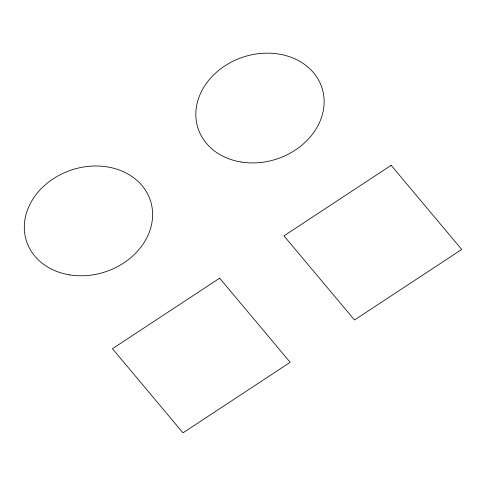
<?xml version="1.0" encoding="UTF-8"?>
<svg xmlns="http://www.w3.org/2000/svg" width="486" height="486" viewBox="0 0 486 486"><rect width="100%" height="100%" fill="white"/><g stroke="black" fill="none" stroke-linecap="round" stroke-linejoin="round"><path stroke-width="0.73" d="M219.648 278.18L112.442 348.711L182.979 432.85L290.178 362.319L219.648 278.18M391.163 165.325L283.964 235.856L354.501 319.995L461.7 249.464L391.163 165.325M69.577 274.869A65.197 53.667 -18.2 0 0 151.006 202.553A65.197 53.667 -18.2 0 0 44.791 185.251A65.197 53.667 -18.2 0 0 69.577 274.869M241.099 162.02A65.197 53.667 -18.2 0 0 322.522 89.697A65.197 53.667 -18.2 0 0 216.313 72.402A65.197 53.667 -18.2 0 0 241.099 162.02"/></g></svg>
